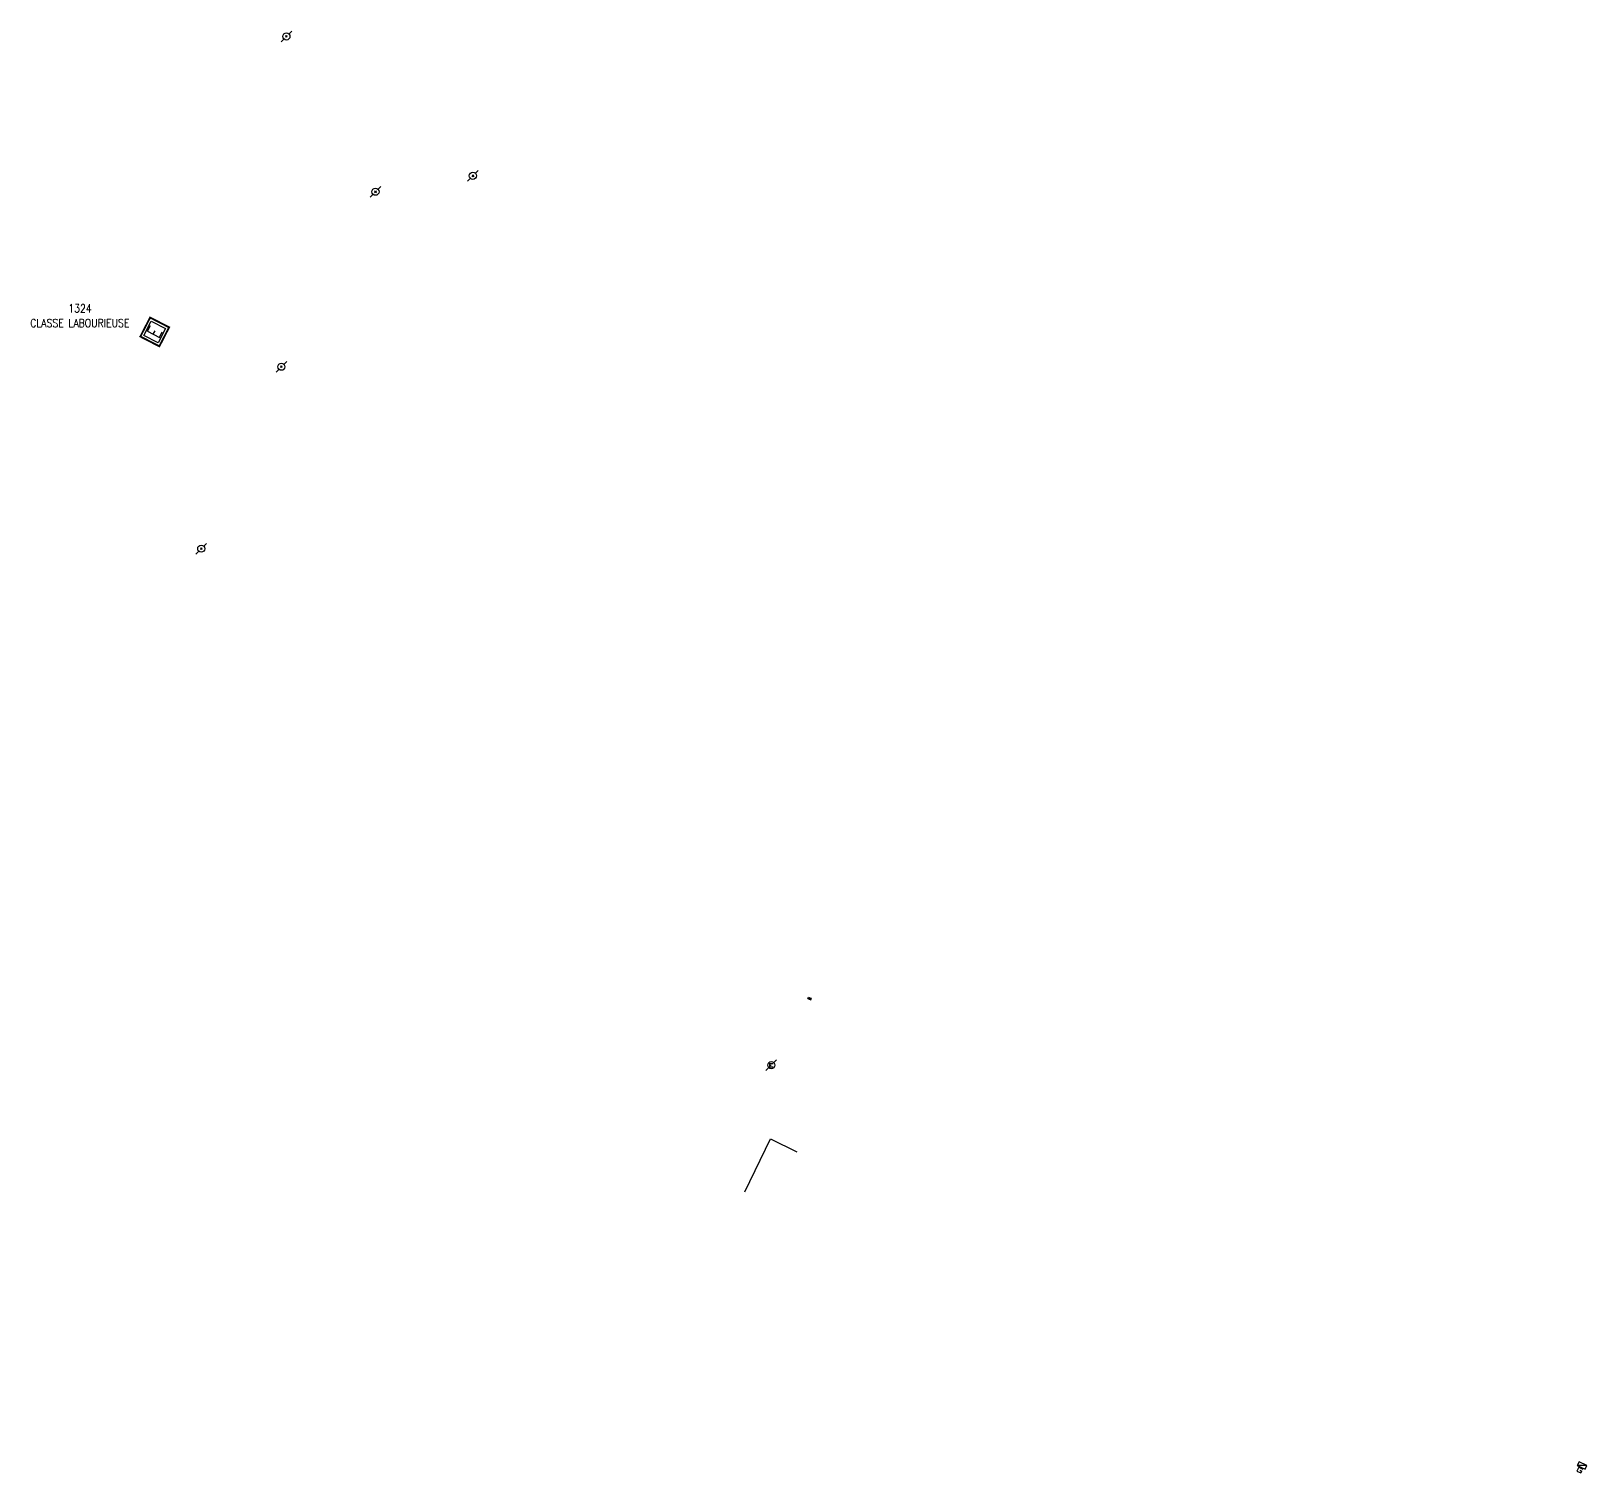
# Model space of a CAD drawing. Header units: millimetres. Extents: x 109000 to 109942, y 128247 to 128999.
# Drawn here: x 109564.5 to 109856, y 128453.6 to 128723.9 of the extents above; entities that cross this region are included whole.
import ezdxf
from ezdxf.enums import TextEntityAlignment as Align

# ---------------------------------------------------------------- set-up
doc = ezdxf.new("R2010")
doc.units = ezdxf.units.MM
doc.layers.get('0').update_dxf_attribs({"linetype": 'CONTINUOUS'})
for name, color, linetype in [('M_200', 7, 'CONTINUOUS'), ('W0400', 7, 'CONTINUOUS'), ('W0432', 7, 'CONTINUOUS'), ('W0471', 7, 'CONTINUOUS'), ('W0473', 7, 'CONTINUOUS'), ('W1102', 7, 'CONTINUOUS')]:
    doc.layers.add(name, color=color, linetype=linetype)
doc.styles.add('M_ROMANS', font='ROMANS.shx', dxfattribs={"width": 0.75})
doc.styles.get("Standard").update_dxf_attribs({"font": 'romans.shx', "width": 0.85})

# ---------------------------------------------------------------- blocks, each defined once
blk = doc.blocks.new('*U1')
at = {"flags": 128}
for points in [[(0.8, 0.8), (-0.8, 0.8)], [(-0.8, 0.8), (-0.8, 0)], [(0.8, 0.8), (-0.8, 0)], [(-0.8, 0), (0.8, 0)], [(0.8, 0), (0.8, 0.8)], [(-0.41, -0.17), (-0.41, -0.97)], [(-0.41, -0.97), (0.39, -0.97)], [(-0.4, -0.17), (0.4, -0.17)], [(-0.01, -0.57), (0.39, -0.57)], [(0.39, -0.97), (0.39, -0.57)]]:
    blk.add_lwpolyline(points, dxfattribs=at)
blk = doc.blocks.new('M_200_56')
at = {"color": 0, "linetype": 'Continuous', "const_width": 0.35, "flags": 128}
blk.add_lwpolyline([(2, 2), (2, -2), (-2, -2), (-2, 2)], close=True, dxfattribs=at)
at = {"color": 0, "linetype": 'Continuous'}
blk.add_lwpolyline([(-1.5, 1.5), (1.5, 1.5), (1.5, -1.5), (-1.5, -1.5)], close=True, dxfattribs=at)
at = {"color": 0, "linetype": 'Continuous', "width": 0.85}
blk.add_text('E', height=2.5, dxfattribs=at).set_placement((0, 0), align=Align.MIDDLE_CENTER)
for tag, p in [('NUM', (0, 15.06)), ('NOM', (0, 8.65))]:
    blk.add_attdef(tag, text='', height=4, dxfattribs=at).set_placement(p, align=Align.MIDDLE)
at = {"color": 0, "linetype": 'Continuous', "style": 'M_ROMANS', "width": 0.75, "flags": 3}
for tag, p in [('DEF_LEG', (-0.13, -4.99)), ('DEF_COUP', (-0.13, -7.49)), ('DEF_TYPE', (-0.13, -9.99))]:
    blk.add_attdef(tag, text='', height=1.2, dxfattribs=at).set_placement(p, align=Align.MIDDLE)
blk = doc.blocks.new('T471')
for p, q in [((-0.333334, 0.333334), (-0.333334, -0.333334)), ((-0.333334, 0.333334), (0.333334, 0.333334)), ((-0.333334, 0), (0, 0)), ((0.500001, 0.500001), (1.000002, 1.000002)), ((-0.500001, -0.500001), (-1.000002, -1.000002)), ((-0.333334, -0.333334), (0.333334, -0.333334))]:
    blk.add_line(p, q)
blk.add_ellipse((0, 0), major_axis=(0.471405, 0.471405), ratio=1, start_param=5.4977871438, end_param=11.780972451)
blk = doc.blocks.new('T400')
for p, q in [((-0.15, 0.3), (0.15, 0.3)), ((-0.15, -0.25), (-0.15, 0.3)), ((-0.15, 0.15), (0.15, 0.15)), ((-0.15, 0), (0.15, 0)), ((0.15, 0.3), (0.15, -0.25)), ((-0.15, -0.15), (0.15, -0.15)), ((-0.15, -0.25), (-0.15, -0.3)), ((-0.15, -0.3), (0.15, -0.3)), ((0.15, -0.3), (0.15, -0.25))]:
    blk.add_line(p, q)
blk = doc.blocks.new('T473')
for p, q in [((-0.166667, 0.166667), (0.166667, -0.166667)), ((-0.166667, -0.166667), (0.166667, 0.166667)), ((0.500001, 0.500001), (1.000002, 1.000002)), ((-1.000002, -1.000002), (-0.500001, -0.500001))]:
    blk.add_line(p, q)
blk.add_ellipse((0, 0), major_axis=(0.471405, 0.471405), ratio=1, start_param=5.4977871438, end_param=11.780972451)

msp = doc.modelspace()

# ---------------------------------------------------------------- linework, layer by layer
at = {"layer": 'W1102', "flags": 128}
msp.add_lwpolyline([(109698.23, 128506.46), (109703.05, 128516.36), (109708, 128513.95)], dxfattribs=at)

# ---------------------------------------------------------------- block references
at = {"layer": 'M_200'}
ref = msp.add_blockref('M_200_56', (109587.66, 128667.53), dxfattribs=dict(at, rotation=62.73746795284403))
ref.add_attrib('NUM', '1324', dxfattribs={"layer": '0', "color": 0, "linetype": 'Continuous', "height": 1.5, "width": 0.85}).set_placement((109573.65, 128671.95), align=Align.MIDDLE)
ref.add_attrib('NOM', 'CLASSE LABOURIEUSE', dxfattribs={"layer": '0', "color": 0, "linetype": 'Continuous', "height": 1.5, "width": 0.85}).set_placement((109573.62, 128669.19), align=Align.MIDDLE)
at = {"layer": 'W0400', "rotation": 63.76270188450752}
msp.add_blockref('T400', (109710.37, 128542.64), dxfattribs=at)
at = {"layer": 'W0432', "rotation": 334.0829751074285}
msp.add_blockref('*U1', (109854.96, 128454.84), dxfattribs=at)
at = {"layer": 'W0471'}
msp.add_blockref('T471', (109703.2, 128530.18), dxfattribs=at)
at = {"layer": 'W0473'}
for p in [(109612.33, 128722.88), (109647.28, 128696.78), (109629.02, 128693.79), (109611.39, 128661.01), (109596.38, 128626.93)]:
    msp.add_blockref('T473', p, dxfattribs=at)

doc.saveas('drawing.dxf')
